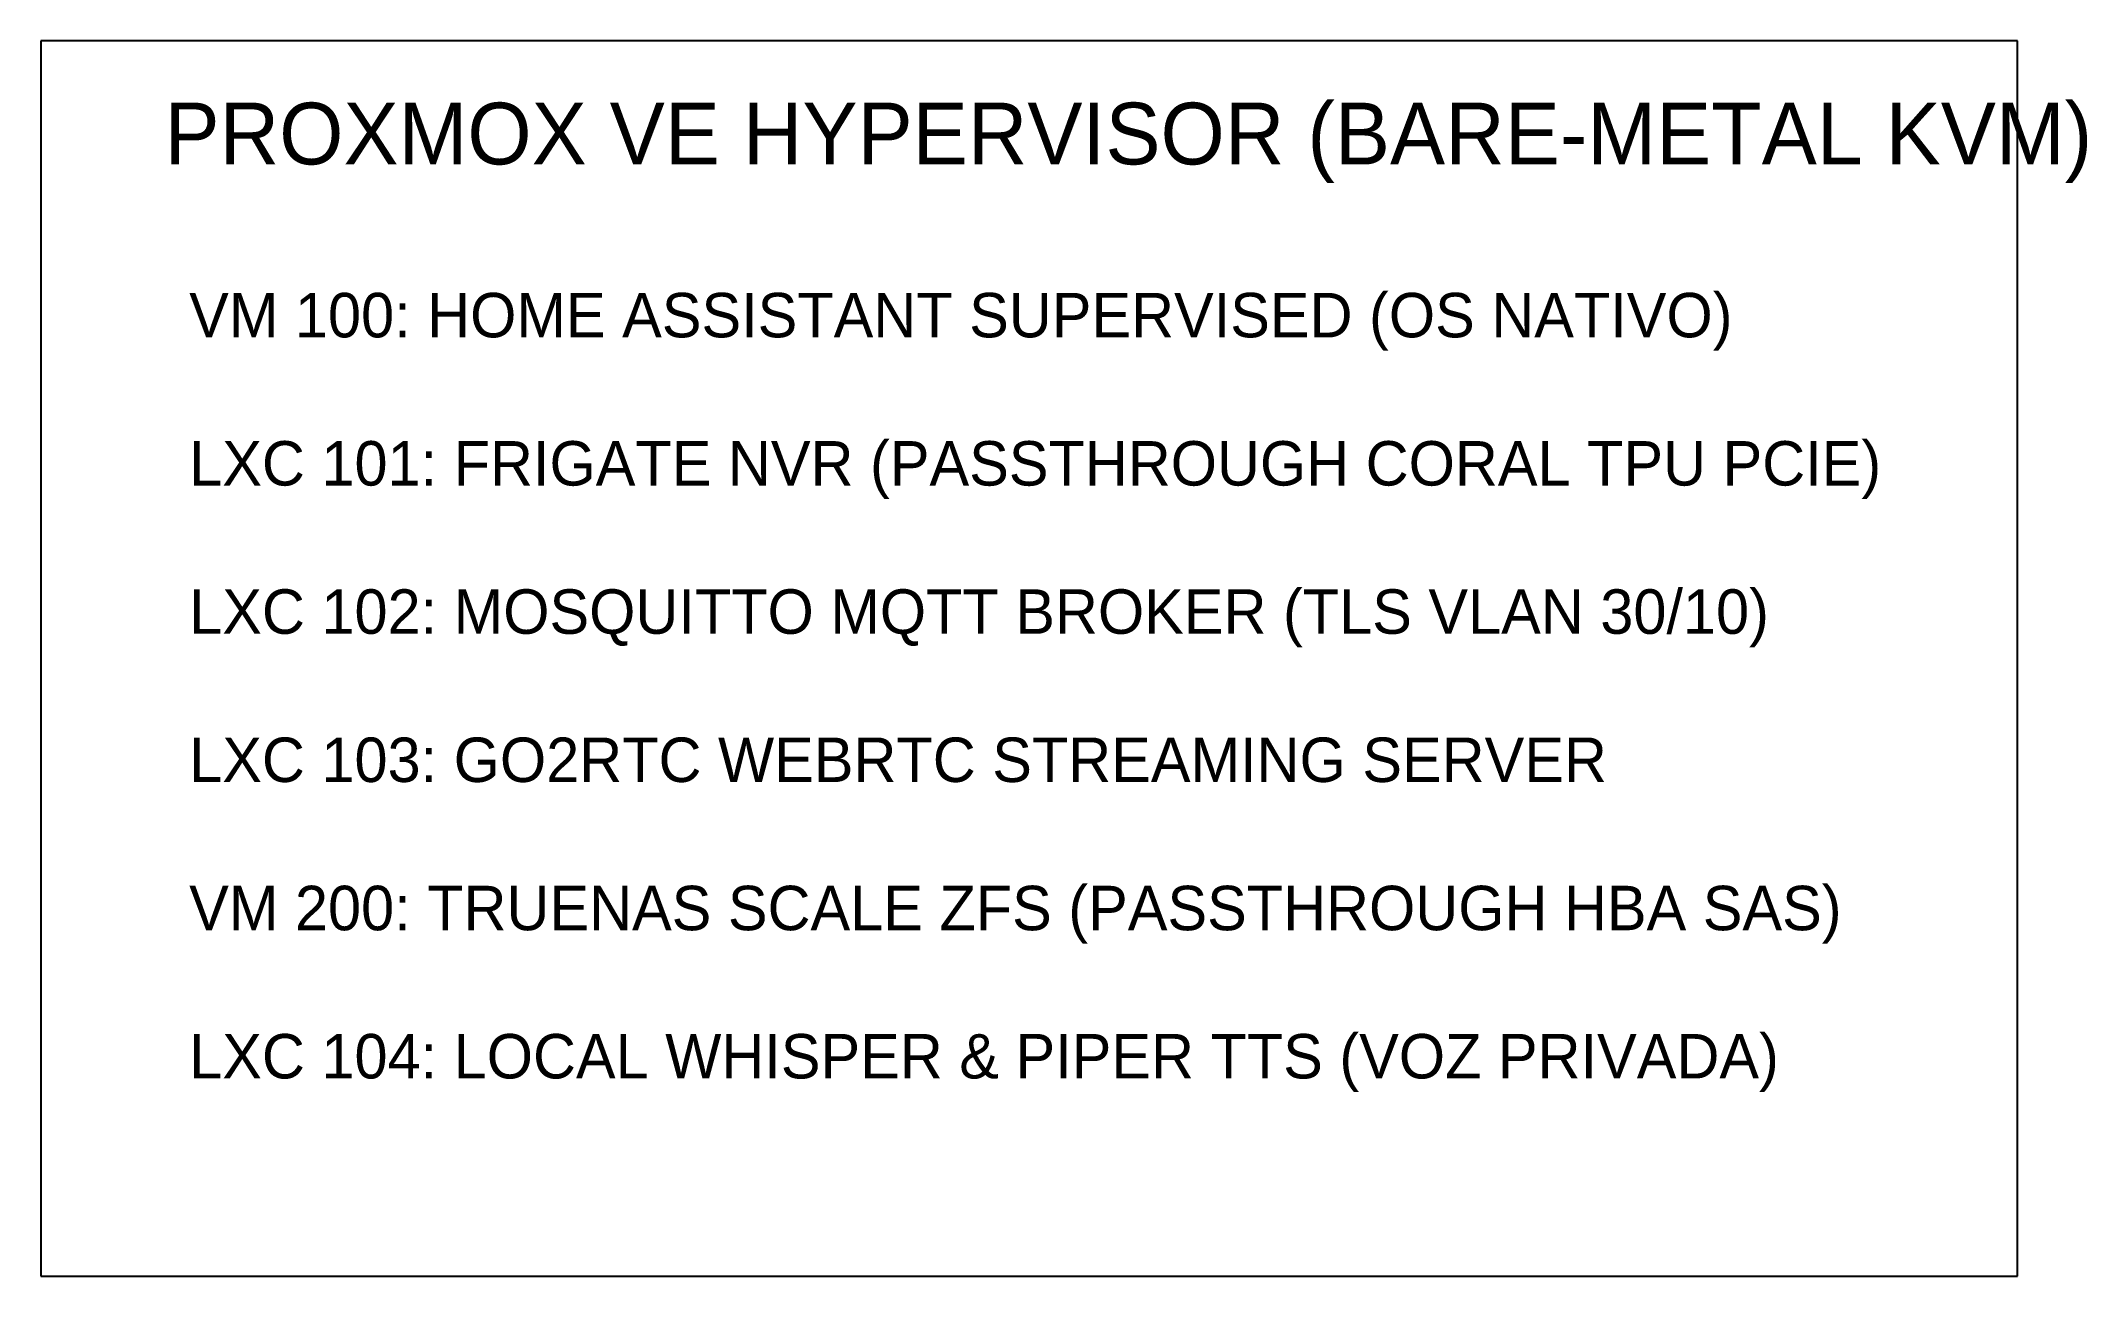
# Model space of a CAD drawing. Extents: x 0 to 828, y 0 to 500.
import ezdxf

# ---------------------------------------------------------------- set-up
doc = ezdxf.new("R2010")
doc.units = 0

msp = doc.modelspace()

# ---------------------------------------------------------------- linework, layer by layer
at = {"layer": 'BASTIDOR_PROXMOX'}
for p, q in [((800, 500), (0, 500)), ((0, 500), (0, 0)), ((800, 0), (800, 500)), ((0, 0), (800, 0))]:
    msp.add_line(p, q, dxfattribs=at)

# ---------------------------------------------------------------- texts
at = {"layer": 'TEXTO'}
for s, height, p in [('PROXMOX VE HYPERVISOR (BARE-METAL KVM)', 25, (50, 450)), ('VM 100: HOME ASSISTANT SUPERVISED (OS NATIVO)', 18, (60, 380)), ('LXC 101: FRIGATE NVR (PASSTHROUGH CORAL TPU PCIE)', 18, (60, 320)), ('LXC 102: MOSQUITTO MQTT BROKER (TLS VLAN 30/10)', 18, (60, 260)), ('LXC 103: GO2RTC WEBRTC STREAMING SERVER', 18, (60, 200)), ('VM 200: TRUENAS SCALE ZFS (PASSTHROUGH HBA SAS)', 18, (60, 140)), ('LXC 104: LOCAL WHISPER & PIPER TTS (VOZ PRIVADA)', 18, (60, 80))]:
    msp.add_text(s, height=height, dxfattribs=at).set_placement(p)

doc.saveas('drawing.dxf')
